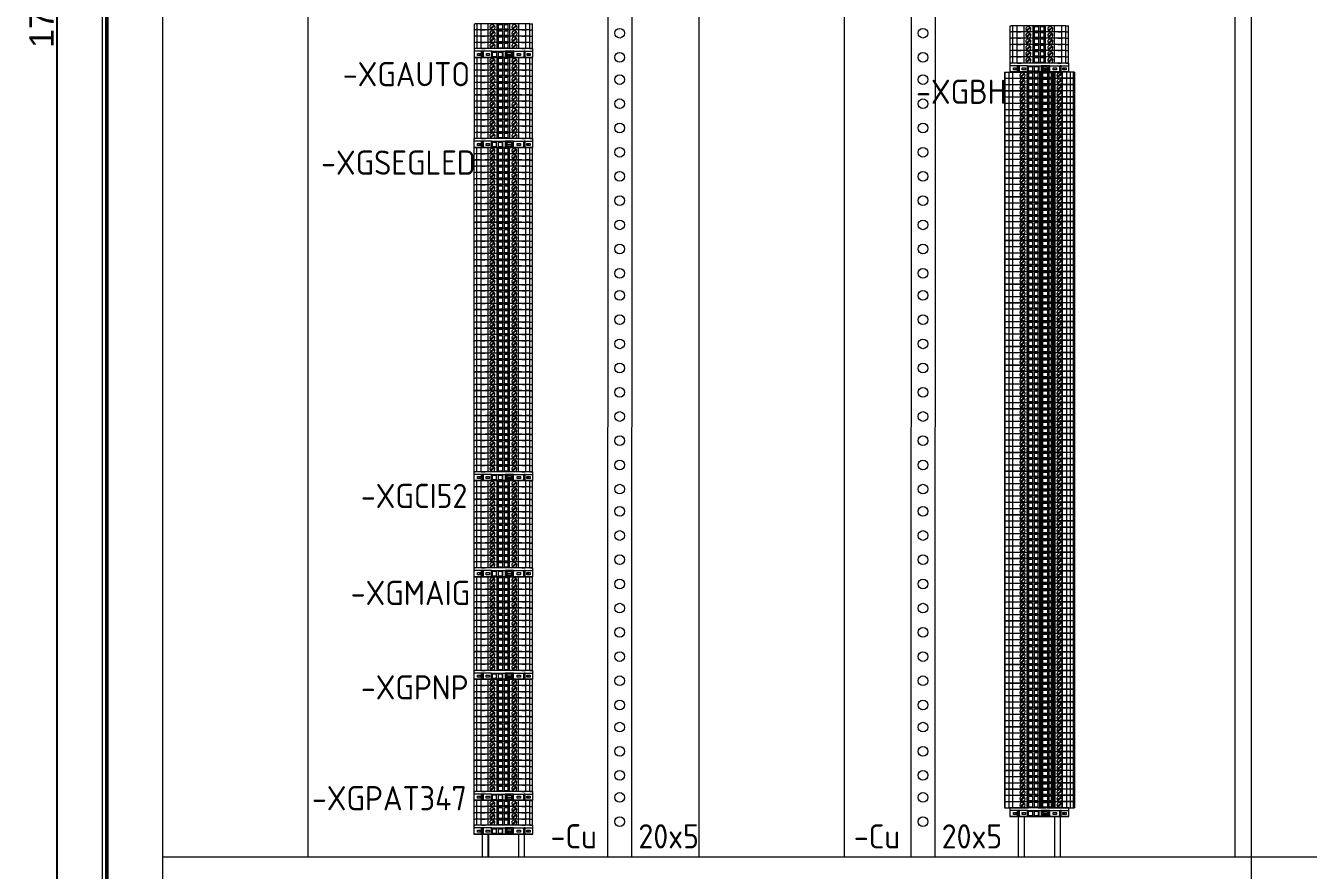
# Model space of a CAD drawing. Header units: millimetres. Extents: x 1880 to 4113, y 771 to 2990.
# Drawn here: x 1880 to 2939, y 1183 to 1880 of the extents above; entities that cross this region are included whole.
import ezdxf

# ---------------------------------------------------------------- set-up
doc = ezdxf.new("R2010")
doc.units = ezdxf.units.MM
doc.layers.add('000-PI-Oprema', color=30, linetype='Continuous', lineweight=5)
for name, color, linetype in [('000-PI-ORMAR', 2, 'Continuous'), ('000-PI_TEXT', 7, 'Continuous'), ('002-PI-Kabelska kanalica', 150, 'Continuous'), ('004-PI-DIN Šina', 3, 'Continuous')]:
    doc.layers.add(name, color=color, linetype=linetype)
doc.styles.add('PI0', font='isocpeur.ttf', dxfattribs={"width": 0.9})
doc.styles.get("Standard").update_dxf_attribs({"font": 'arial.ttf'})
doc.dimstyles.new('ISO-25-lb', dxfattribs={"dimtxt": 8, "dimasz": 8, "dimexe": 1.25, "dimexo": 0.625, "dimtad": 1, "dimtxsty": 'Standard', "dimcen": 5, "dimadec": 0, "dimazin": 0, "dimtfac": 1, "dimtmove": 0, "dimatfit": 3, "dimfxl": 1, "dimarcsym": 0})

# ---------------------------------------------------------------- blocks, each defined once
blk = doc.blocks.new('montazna 2000x1000')
at = {"layer": '000-PI-ORMAR', "color": 0, "linetype": 'ByBlock', "lineweight": 0}
for p, q in [((0, 1890), (0, 0)), ((899, 1890), (899, 0))]:
    blk.add_line(p, q, dxfattribs=at)
blk = doc.blocks.new('*U16')
at = {"layer": '002-PI-Kabelska kanalica', "color": 0, "linetype": 'ByBlock', "lineweight": 0}
for p, q in [((-20, 1331), (100, 1331)), ((-20, -100), (-20, 1331)), ((100, -100), (100, 1331))]:
    blk.add_line(p, q, dxfattribs=at)
blk = doc.blocks.new('*U19')
at = {"layer": '002-PI-Kabelska kanalica', "color": 0, "linetype": 'ByBlock', "lineweight": 0}
for q in [(-20, 1791), (80, -100)]:
    blk.add_line((-20, -100), q, dxfattribs=at)
blk = doc.blocks.new('*U18')
at = {"layer": '002-PI-Kabelska kanalica', "color": 0, "linetype": 'ByBlock', "lineweight": 0}
for p, q in [((-20, 1431), (100, 1431)), ((-20, -100), (-20, 1431)), ((100, -100), (100, 1431))]:
    blk.add_line(p, q, dxfattribs=at)
blk = doc.blocks.new('*D23')
at = {"layer": '000-PI_TEXT', "color": 0, "linetype": 'ByBlock', "lineweight": -2, "ltscale": 0.25, "transparency": 16777216}
for p, q in [((1942.6, 2779.1), (1905, 2779.1)), ((1906.2, 1027.1), (1906.2, 2759.1)), ((1942.6, 1007.1), (1905, 1007.1))]:
    blk.add_line(p, q, dxfattribs=at)
at = {"layer": '000-PI_TEXT', "color": 0, "linetype": 'ByBlock', "ltscale": 0.25, "transparency": 16777216}
for points in [[(1902.9, 2759.1), (1909.6, 2759.1), (1906.2, 2779.1)], [(1902.9, 1027.1), (1909.6, 1027.1), (1906.2, 1007.1)]]:
    blk.add_solid(points, dxfattribs=at)
at = {"layer": 'Defpoints', "color": 0, "linetype": 'ByBlock', "ltscale": 0.25, "transparency": 16777216}
for p in [(1906.2, 2779.1), (1943.2, 2779.1), (1943.2, 1007.1)]:
    blk.add_point(p, dxfattribs=at)
at = {"layer": '000-PI_TEXT', "color": 0, "linetype": 'ByBlock', "lineweight": 0, "ltscale": 0.25, "transparency": 16777216, "insert": (1893.2, 1893.1), "char_height": 20, "attachment_point": 5, "rotation": 90}
blk.add_mtext('1772', dxfattribs=at)
blk = doc.blocks.new('*U32')
at = {"color": 0, "linetype": 'ByBlock', "lineweight": 0, "ltscale": 0.25}
blk.add_lwpolyline([(-24.3, 0), (-24.3, -7.3), (24.3, -7.3), (24.3, 0), (-24.3, 0)], dxfattribs=at)
at = {"layer": '000-PI-Oprema', "color": 0, "linetype": 'ByBlock', "lineweight": 0}
for p, q in [((24.3, 0), (-24.3, 0)), ((24.3, -7.3), (24.3, 0)), ((-24.3, 0), (-24.3, -7.3)), ((-18, -2.2), (-24.3, -2.2)), ((-21.4, -5.6), (-21.4, -3.9)), ((-21.4, -3.9), (-18.5, -3.9)), ((-18.5, -5.6), (-21.4, -5.6)), ((-19, -4.6), (-19.1, -4.6)), ((-19.1, -5), (-19.1, -4.6)), ((-19, -5), (-19.1, -5)), ((-19, -4.6), (-19, -5)), ((-19, -4.6), (-18.5, -4.6)), ((-19, -5), (-18.5, -5)), ((-18.5, -3.9), (-18.5, -4.6)), ((-18.5, -4.6), (-18.5, -5)), ((-18.5, -5), (-18.5, -5.6)), ((-18, -7.3), (-18, -2.2)), ((-17.1, -2.2), (-18, -2.2)), ((-17.1, -7.3), (-18, -7.3)), ((-17.1, -7.3), (-17.1, -2.2)), ((-17, -2.2), (-17.1, -2.2)), ((-17, -7.3), (-17.1, -7.3)), ((-17, -2.2), (-17, -7.3)), ((-16.7, -2.2), (-17, -2.2)), ((-16.7, -7.3), (-17, -7.3)), ((-16.7, -2.2), (-16.7, -7.3)), ((-9.7, -2.2), (-16.7, -2.2)), ((-14.1, -3.9), (-11.4, -3.9)), ((-14.1, -5.6), (-14.1, -3.9)), ((-11.4, -5.6), (-14.1, -5.6)), ((-11.4, -3.9), (-11.4, -5.6)), ((-9.7, -2.2), (-9, -2.2)), ((-9.7, -7.3), (-9.7, -2.2)), ((-9.7, -7.3), (-9, -7.3)), ((-9, -2.8), (-9, -2.2)), ((-9, -2.2), (-1, -2.2)), ((-9, -6.8), (-9, -2.8)), ((-9, -2.8), (-5.8, -2.8)), ((-5.8, -6.8), (-9, -6.8)), ((-9, -7.3), (-9, -6.8)), ((-5.8, -2.8), (-5.8, -6.8)), ((-4.1, -2.8), (-1, -2.8)), ((-4.1, -6.8), (-4.1, -2.8)), ((-1, -6.8), (-4.1, -6.8)), ((-1, -2.2), (-1, -2.8)), ((-1, -2.2), (-0.3, -2.2)), ((-1, -2.8), (-1, -6.8)), ((-1, -6.8), (-1, -7.3)), ((-0.3, -2.2), (1.4, -2.2)), ((-0.3, -7.3), (-0.3, -2.2)), ((2.3, -2.2), (1.4, -2.2)), ((1.4, -2.2), (1.4, -7.3)), ((7.7, -2.2), (2.3, -2.2)), ((2.3, -2.2), (2.3, -7.3)), ((3.2, -3), (6.7, -3)), ((3.2, -4.6), (3.2, -3)), ((3.2, -4.6), (6.7, -4.6)), ((3.2, -5), (3.2, -4.6)), ((3.2, -5), (6.7, -5)), ((3.2, -6.5), (3.2, -5)), ((6.7, -6.5), (3.2, -6.5)), ((6.7, -3), (6.7, -4.6)), ((6.7, -4.6), (6.7, -5)), ((6.7, -5), (6.7, -6.5)), ((7.7, -2.2), (7.7, -7.3)), ((8.5, -2.2), (7.7, -2.2)), ((8.5, -7.3), (8.5, -2.2)), ((8.5, -2.2), (16.7, -2.2)), ((11.4, -3.9), (14.1, -3.9)), ((11.4, -5.6), (11.4, -3.9)), ((14.1, -5.6), (11.4, -5.6)), ((14.1, -3.9), (14.1, -5.6)), ((16.7, -2.2), (16.7, -7.3)), ((16.7, -2.2), (17, -2.2)), ((17, -7.3), (17, -2.2)), ((17, -2.2), (17.1, -2.2)), ((18, -2.2), (17.1, -2.2)), ((17.1, -7.3), (17.1, -2.2)), ((18, -2.2), (24.3, -2.2)), ((18, -7.3), (18, -2.2)), ((19.5, -4.6), (19.5, -3.9)), ((19.5, -3.9), (22.2, -3.9)), ((19.5, -5), (19.5, -4.6)), ((19.5, -4.6), (19.9, -4.6)), ((19.5, -5), (19.9, -5)), ((19.5, -5.6), (19.5, -5)), ((22.2, -5.6), (19.5, -5.6)), ((19.9, -4.6), (19.9, -5)), ((20.6, -4.6), (19.9, -4.6)), ((20.6, -5), (19.9, -5)), ((20.6, -4.6), (20.6, -5)), ((22.2, -3.9), (22.2, -5.6))]:
    blk.add_line(p, q, dxfattribs=at)
at = {"layer": '000-PI-Oprema', "color": 0, "linetype": 'ByBlock', "lineweight": 0, "ltscale": 0.25}
blk.add_line((24.3, -7.3), (-24.3, -7.3), dxfattribs=at)
blk = doc.blocks.new('UT 2.5 - 3044076')
at = {"layer": '000-PI-ORMAR', "color": 0, "linetype": 'ByBlock', "lineweight": 0}
for p, q in [((51211.6, 37560.6), (51211.6, 37562.8)), ((51211.6, 37562.8), (51211.6, 37562.8)), ((51216.7, 37562.8), (51211.6, 37562.8)), ((51211.6, 37560.6), (51211.6, 37559)), ((51211.6, 37560.6), (51211.6, 37560.6)), ((51216.7, 37560.6), (51211.6, 37560.6)), ((51211.6, 37559), (51211.6, 37556.9)), ((51211.6, 37558.6), (51211.6, 37558.6)), ((51216.7, 37557.3), (51211.6, 37557.3)), ((51211.6, 37556.9), (51211.6, 37556.5)), ((51211.6, 37556.5), (51211.6, 37554)), ((51211.6, 37556.3), (51211.6, 37556.3)), ((51216.7, 37562.8), (51216.7, 37562.8)), ((51216.7, 37560.6), (51216.7, 37562.8)), ((51216.7, 37560.6), (51216.7, 37560.6)), ((51216.7, 37560.6), (51216.7, 37559)), ((51216.7, 37559), (51216.7, 37556.9)), ((51216.7, 37558.6), (51216.7, 37558.6)), ((51216.7, 37556.5), (51216.7, 37556.9)), ((51216.7, 37554), (51216.7, 37556.5)), ((51216.7, 37556.3), (51216.7, 37556.3)), ((51211.6, 37554), (51211.6, 37551.4)), ((51211.6, 37553.7), (51211.6, 37553.7)), ((51211.6, 37551.4), (51211.6, 37544)), ((51216.7, 37551.4), (51211.6, 37551.4)), ((51211.6, 37548.6), (51211.6, 37548.6)), ((51212.7, 37549.2), (51212.7, 37549.2)), ((51212.7, 37549.2), (51215.7, 37546.2)), ((51216.2, 37546.7), (51213.2, 37549.7)), ((51213.2, 37549.7), (51213.2, 37549.7)), ((51215.7, 37546.2), (51215.7, 37546.2)), ((51216.2, 37546.7), (51216.2, 37546.7)), ((51216.4, 37549), (51216.4, 37549)), ((51216.4, 37546.9), (51216.4, 37549)), ((51216.4, 37546.9), (51216.4, 37546.9)), ((51216.7, 37554.8), (51216.7, 37554.8)), ((51216.7, 37554), (51216.7, 37551.4)), ((51216.7, 37553.7), (51216.7, 37553.7)), ((51216.7, 37551.4), (51216.7, 37544)), ((51216.7, 37548.6), (51216.7, 37548.6)), ((51211.6, 37544), (51211.6, 37542.8)), ((51216.7, 37544), (51211.6, 37544)), ((51211.6, 37542.8), (51211.6, 37534.8)), ((51211.6, 37542.8), (51211.6, 37542.8)), ((51216.7, 37542.8), (51211.6, 37542.8)), ((51211.6, 37534.8), (51211.6, 37533.6)), ((51211.6, 37534.8), (51211.6, 37534.8)), ((51216.7, 37534.8), (51211.6, 37534.8)), ((51212.2, 37539.7), (51212.2, 37542.8)), ((51212.2, 37542.8), (51212.2, 37542.8)), ((51216.2, 37539.7), (51212.2, 37539.7)), ((51212.2, 37539.7), (51212.2, 37539.7)), ((51212.2, 37534.8), (51212.2, 37538)), ((51212.2, 37538), (51216.2, 37538)), ((51212.2, 37538), (51212.2, 37538)), ((51212.2, 37534.8), (51212.2, 37534.8)), ((51213.2, 37544), (51213.2, 37544)), ((51215.8, 37544), (51213.2, 37544)), ((51215.8, 37544), (51215.8, 37544)), ((51216.2, 37542.8), (51216.2, 37539.7)), ((51216.2, 37542.8), (51216.2, 37542.8)), ((51216.2, 37539.7), (51216.2, 37539.7)), ((51216.2, 37538), (51216.2, 37534.8)), ((51216.2, 37538), (51216.2, 37538)), ((51216.2, 37534.8), (51216.2, 37534.8)), ((51216.7, 37544), (51216.7, 37542.8)), ((51216.7, 37542.8), (51216.7, 37542.8)), ((51216.7, 37542.8), (51216.7, 37534.8)), ((51216.7, 37534.8), (51216.7, 37534.8)), ((51216.7, 37534.8), (51216.7, 37533.6)), ((51211.6, 37533.6), (51211.6, 37526.2)), ((51216.7, 37533.6), (51211.6, 37533.6)), ((51211.6, 37526.2), (51211.6, 37523.7)), ((51216.7, 37526.2), (51211.6, 37526.2)), ((51212.7, 37531), (51212.7, 37531)), ((51212.7, 37531), (51215.7, 37527.9)), ((51215.8, 37533.6), (51213.2, 37533.6)), ((51213.2, 37533.6), (51213.2, 37533.6)), ((51216.2, 37528.4), (51213.2, 37531.5)), ((51213.2, 37531.5), (51213.2, 37531.5)), ((51215.7, 37527.9), (51215.7, 37527.9)), ((51215.8, 37533.6), (51215.8, 37533.6)), ((51216.2, 37528.4), (51216.2, 37528.4)), ((51216.4, 37530.8), (51216.4, 37530.8)), ((51216.4, 37528.6), (51216.4, 37530.8)), ((51216.4, 37528.6), (51216.4, 37528.6)), ((51216.7, 37533.6), (51216.7, 37526.2)), ((51216.7, 37526.2), (51216.7, 37523.7)), ((51211.6, 37523.7), (51211.6, 37521.1)), ((51211.6, 37522.5), (51211.6, 37522.5)), ((51211.6, 37521.6), (51211.6, 37521.6)), ((51211.6, 37521.1), (51211.6, 37520.8)), ((51211.6, 37520.8), (51211.6, 37518.6)), ((51216.7, 37520.4), (51211.6, 37520.4)), ((51211.6, 37519.1), (51211.6, 37519.1)), ((51211.6, 37518.6), (51211.6, 37517)), ((51211.6, 37517), (51211.6, 37515.8)), ((51211.6, 37517), (51211.6, 37517)), ((51216.7, 37517), (51211.6, 37517)), ((51211.6, 37515.8), (51211.6, 37515.5)), ((51211.6, 37515.8), (51211.6, 37515.8)), ((51211.6, 37514.8), (51211.6, 37515.5)), ((51211.6, 37514.8), (51211.6, 37514.8)), ((51216.7, 37514.8), (51211.6, 37514.8)), ((51216.7, 37521.1), (51216.7, 37523.7)), ((51216.7, 37522.8), (51216.7, 37522.8)), ((51216.7, 37522.5), (51216.7, 37522.5)), ((51216.7, 37521.6), (51216.7, 37521.6)), ((51216.7, 37520.8), (51216.7, 37521.1)), ((51216.7, 37520.8), (51216.7, 37518.6)), ((51216.7, 37519.1), (51216.7, 37519.1)), ((51216.7, 37518.6), (51216.7, 37517)), ((51216.7, 37517), (51216.7, 37517)), ((51216.7, 37517), (51216.7, 37515.8)), ((51216.7, 37516.3), (51216.7, 37516.3)), ((51216.7, 37515.8), (51216.7, 37515.8)), ((51216.7, 37515.8), (51216.7, 37515.5)), ((51216.7, 37514.8), (51216.7, 37515.5)), ((51216.7, 37514.8), (51216.7, 37514.8))]:
    blk.add_line(p, q, dxfattribs=at)
for centre, start, end in [((51214.5, 37547.9), 90, 270), ((51214.5, 37547.9), 29.1246, 90), ((51214.5, 37547.9), 270, 330.8754), ((51214.5, 37529.7), 90, 270), ((51214.5, 37529.7), 29.1246, 90), ((51214.5, 37529.7), 270, 330.8754)]:
    blk.add_arc(centre, 2.17, start, end, dxfattribs=at)
blk = doc.blocks.new('UT 2.5 MT - 3046362')
at = {"layer": '000-PI-Oprema', "color": 0, "linetype": 'ByBlock', "lineweight": 0}
for p, q in [((53710, 41740.1), (53710, 41729.7)), ((53710, 41740.1), (53715.1, 41740.1)), ((53715.1, 41739.5), (53710, 41739.5)), ((53710, 41736.5), (53715.1, 41736.5)), ((53710, 41733.5), (53715.1, 41733.5)), ((53710, 41730), (53715.1, 41730)), ((53710, 41711.5), (53710, 41729.7)), ((53711.6, 41729.6), (53711.6, 41729.6)), ((53714.6, 41726.5), (53711.6, 41729.6)), ((53715.1, 41717.7), (53715.1, 41740.1)), ((53710, 41723.9), (53715.1, 41723.9)), ((53710, 41723.8), (53710, 41723.8)), ((53715.1, 41723.8), (53710, 41723.8)), ((53715.1, 41723.4), (53710, 41723.4)), ((53710, 41722.8), (53715.1, 41722.8)), ((53710, 41721.1), (53710, 41721.1)), ((53710.1, 41718.4), (53710.1, 41721.8)), ((53710.1, 41721.8), (53710.1, 41721.8)), ((53710.1, 41721.8), (53715, 41721.8)), ((53710.7, 41720.8), (53710.7, 41719.4)), ((53710.7, 41720.8), (53714.3, 41720.8)), ((53710.7, 41719.4), (53710.7, 41719.2)), ((53710.8, 41719.2), (53710.7, 41719.2)), ((53710.8, 41721.8), (53710.8, 41722.6)), ((53710.8, 41722.6), (53714.3, 41722.6)), ((53710.8, 41722.6), (53710.8, 41722.6)), ((53714.3, 41719.2), (53710.8, 41719.2)), ((53711.1, 41729.1), (53711.1, 41729.1)), ((53711.1, 41729.1), (53714.1, 41726)), ((53711.6, 41723.9), (53714.2, 41723.9)), ((53711.6, 41723.9), (53711.6, 41723.9)), ((53714.1, 41726), (53714.1, 41726)), ((53714.2, 41723.9), (53714.2, 41723.9)), ((53714.3, 41721.8), (53714.3, 41722.6)), ((53714.3, 41722.6), (53714.3, 41722.6)), ((53714.3, 41719.2), (53714.3, 41720.8)), ((53714.6, 41726.5), (53714.6, 41726.5)), ((53714.8, 41728.9), (53714.8, 41728.9)), ((53714.8, 41726.8), (53714.8, 41728.9)), ((53714.8, 41726.8), (53714.8, 41726.8)), ((53715, 41718.4), (53715, 41721.8)), ((53715, 41721.8), (53715, 41721.8)), ((53715.1, 41723.8), (53715.1, 41723.8)), ((53715.1, 41721.1), (53715.1, 41721.1)), ((53710, 41716.1), (53710, 41716.1)), ((53710, 41710.3), (53710, 41711.5)), ((53715.1, 41711.5), (53710, 41711.5)), ((53710, 41710.3), (53710, 41702.3)), ((53710, 41710.3), (53710, 41710.3)), ((53715.1, 41710.3), (53710, 41710.3)), ((53715, 41718.4), (53710.1, 41718.4)), ((53710.1, 41718.2), (53710.1, 41718.4)), ((53710.1, 41718.2), (53710.8, 41718.2)), ((53710.6, 41710.3), (53710.6, 41710.3)), ((53710.6, 41707.1), (53710.6, 41710.3)), ((53710.8, 41711.8), (53710.8, 41718.2)), ((53714.3, 41718.2), (53710.8, 41718.2)), ((53710.8, 41712.8), (53710.8, 41713.8)), ((53710.8, 41713.8), (53710.8, 41713.8)), ((53710.8, 41713.7), (53714.3, 41713.7)), ((53710.8, 41712.6), (53710.8, 41712.8)), ((53710.8, 41712.8), (53714.3, 41712.8)), ((53710.8, 41712.6), (53710.8, 41712.6)), ((53710.8, 41712.6), (53714.3, 41712.6)), ((53710.8, 41711.8), (53714.3, 41711.8)), ((53710.8, 41711.8), (53710.8, 41711.8)), ((53714.3, 41711.8), (53710.8, 41711.8)), ((53714.3, 41711.8), (53714.3, 41718.2)), ((53715, 41718.2), (53714.3, 41718.2)), ((53714.3, 41717.7), (53715.1, 41717.7)), ((53715.1, 41716.6), (53714.3, 41716.6)), ((53714.3, 41712.8), (53714.3, 41713.8)), ((53714.3, 41713.8), (53714.3, 41713.8)), ((53714.3, 41712.6), (53714.3, 41712.8)), ((53714.3, 41712.6), (53714.3, 41712.6)), ((53714.3, 41711.8), (53714.3, 41711.8)), ((53714.6, 41710.3), (53714.6, 41710.3)), ((53714.6, 41710.3), (53714.6, 41707.1)), ((53715, 41718.2), (53715, 41718.4)), ((53715.1, 41717.7), (53715.1, 41716.6)), ((53715.1, 41717.7), (53715.1, 41717.7)), ((53715.1, 41717.7), (53715.1, 41717.7)), ((53715.1, 41716.6), (53715.1, 41716.6)), ((53715.1, 41711.5), (53715.1, 41716.6)), ((53715.1, 41716.1), (53715.1, 41716.1)), ((53715.1, 41710.3), (53715.1, 41711.5)), ((53715.1, 41710.3), (53715.1, 41710.3)), ((53715.1, 41710.3), (53715.1, 41702.3)), ((53710, 41701.1), (53710, 41702.3)), ((53710, 41702.3), (53710, 41702.3)), ((53710, 41702.3), (53715.1, 41702.3)), ((53710, 41682.3), (53710, 41701.1)), ((53710, 41701.1), (53715.1, 41701.1)), ((53710.6, 41707.1), (53710.6, 41707.1)), ((53714.6, 41707.1), (53710.6, 41707.1)), ((53710.6, 41702.3), (53710.6, 41705.4)), ((53710.6, 41705.4), (53710.6, 41705.4)), ((53710.6, 41705.4), (53714.6, 41705.4)), ((53710.6, 41702.3), (53710.6, 41702.3)), ((53711.1, 41698.4), (53714.1, 41695.4)), ((53711.6, 41701.1), (53711.6, 41701.1)), ((53714.2, 41701.1), (53711.6, 41701.1)), ((53714.6, 41695.9), (53711.6, 41698.9)), ((53714.2, 41701.1), (53714.2, 41701.1)), ((53714.6, 41707.1), (53714.6, 41707.1)), ((53714.6, 41705.4), (53714.6, 41705.4)), ((53714.6, 41705.4), (53714.6, 41702.3)), ((53714.6, 41702.3), (53714.6, 41702.3)), ((53714.8, 41698.2), (53714.8, 41696.1)), ((53714.8, 41698.2), (53714.8, 41698.2)), ((53715.1, 41702.3), (53715.1, 41702.3)), ((53715.1, 41701.1), (53715.1, 41702.3)), ((53715.1, 41682.3), (53715.1, 41701.1)), ((53710, 41688.9), (53715.1, 41688.9)), ((53714.8, 41696.1), (53714.8, 41696.1)), ((53710, 41685.9), (53715.1, 41685.9)), ((53710, 41682.3), (53710, 41683)), ((53715.1, 41682.8), (53710, 41682.8)), ((53710, 41682.3), (53715.1, 41682.3))]:
    blk.add_line(p, q, dxfattribs=at)
for centre, radius, start, end in [((53712.9, 41727.8), 2.17, 120.4503, 270), ((53712.9, 41727.8), 2.17, 29.1246, 59.5497), ((53712.9, 41727.8), 2.17, 270, 330.8754), ((53712.9, 41697.2), 2.18, 90, 270), ((53712.9, 41697.2), 2.18, 29.1246, 90), ((53712.9, 41697.2), 2.18, 270, 330.8754)]:
    blk.add_arc(centre, radius, start, end, dxfattribs=at)
for start_param, end_param in [(-1.570796, -1.039338), (-2.102255, -1.570796)]:
    blk.add_ellipse((53712.9, 41727.8), major_axis=(-2.18, 0), ratio=1, start_param=start_param, end_param=end_param, dxfattribs=at)

msp = doc.modelspace()

# ---------------------------------------------------------------- linework, layer by layer
msp.add_line((2262.006, 1212.463), (2262.006, 1193.72))
at = {"color": 0, "linetype": 'ByBlock', "lineweight": 0}
for points in [[(2699.738, 1227.014), (2699.756, 1193.72), (2734.822, 1193.72), (2734.822, 1227.014)], [(2704.822, 1227.014), (2704.822, 1193.72)], [(2729.822, 1227.014), (2729.822, 1193.72)], [(2257.006, 1212.463), (2257.006, 1193.72), (2292.072, 1193.72), (2292.072, 1212.463)], [(2287.072, 1212.463), (2287.072, 1193.72)]]:
    msp.add_lwpolyline(points, dxfattribs=at)
at = {"layer": '000-PI-ORMAR', "color": 0, "linetype": 'ByBlock', "lineweight": 0}
for p, q in [((1946.885, 2828.22), (1946.885, 843.72)), ((1948.197, 843.72), (1948.197, 2828.22)), ((1943.197, 2807.521), (1943.197, 856.521)), ((1945.916, 2807.521), (1945.916, 856.521)), ((1946.697, 856.72), (1946.697, 2807.582))]:
    msp.add_line(p, q, dxfattribs=at)
at = {"layer": '004-PI-DIN Šina', "color": 0, "linetype": 'ByBlock', "lineweight": 0}
for p, q in [((2361.212, 2621.134), (2360.698, 1193.72)), ((2380.698, 1193.72), (2381.212, 2621.134)), ((2611.695, 2621.134), (2611.182, 1193.72)), ((2631.182, 1193.72), (2631.695, 2621.134)), ((2360.698, 1193.72), (2380.698, 1193.72)), ((2611.182, 1193.72), (2631.182, 1193.72))]:
    msp.add_line(p, q, dxfattribs=at)
at = {"layer": '004-PI-DIN Šina', "color": 0, "linetype": 'ByBlock', "lineweight": 0, "ltscale": 0.01}
for centre in [(2370.698, 1874.08), (2621.182, 1874.08), (2370.698, 1854.08), (2621.182, 1854.08), (2370.698, 1835.786), (2621.182, 1835.786), (2370.698, 1815.786), (2370.698, 1815.786), (2621.182, 1815.786), (2621.182, 1815.786), (2370.698, 1795.786), (2621.182, 1795.786), (2370.698, 1775.786), (2621.182, 1775.786), (2370.698, 1755.786), (2621.182, 1755.786), (2370.698, 1735.786), (2621.182, 1735.786), (2370.698, 1715.786), (2621.182, 1715.786), (2370.698, 1695.786), (2621.182, 1695.786), (2370.698, 1675.786), (2621.182, 1675.786), (2370.698, 1657.492), (2621.182, 1657.492), (2370.698, 1637.492), (2370.698, 1637.492), (2621.182, 1637.492), (2621.182, 1637.492), (2370.698, 1617.492), (2621.182, 1617.492), (2370.698, 1597.492), (2621.182, 1597.492), (2370.698, 1577.492), (2621.182, 1577.492), (2370.698, 1557.492), (2621.182, 1557.492), (2370.698, 1537.492), (2621.182, 1537.492), (2370.698, 1517.492), (2621.182, 1517.492), (2370.698, 1497.492), (2621.182, 1497.492), (2370.698, 1479.198), (2621.182, 1479.198), (2370.698, 1459.198), (2370.698, 1459.198), (2621.182, 1459.198), (2621.182, 1459.198), (2370.698, 1439.198), (2621.182, 1439.198), (2370.698, 1419.198), (2621.182, 1419.198), (2370.698, 1399.198), (2621.182, 1399.198), (2370.698, 1379.198), (2621.182, 1379.198), (2370.698, 1359.198), (2621.182, 1359.198), (2370.698, 1339.198), (2621.182, 1339.198), (2370.698, 1319.198), (2621.182, 1319.198), (2370.698, 1300.903), (2621.182, 1300.903), (2370.698, 1280.903), (2621.182, 1280.903), (2370.698, 1261.137), (2621.182, 1261.137), (2370.698, 1242.843), (2621.182, 1242.843), (2370.698, 1222.843), (2370.698, 1222.843), (2621.182, 1222.843), (2621.182, 1222.843)]:
    msp.add_circle(centre, 4, dxfattribs=at)

# ---------------------------------------------------------------- block references
at = {"color": 0, "linetype": 'ByBlock', "lineweight": 0}
msp.add_blockref('montazna 2000x1000', (1993.197, 889.12), dxfattribs=at)
at = {"color": 0, "linetype": 'ByBlock', "lineweight": 0, "ltscale": 0.25, "rotation": 270}
for name, p in [('UT 2.5 - 3044076', (-35264.152, 53093.475)), ('UT 2.5 - 3044076', (-35264.152, 53088.325)), ('UT 2.5 - 3044076', (-34821.52, 53091.875)), ('UT 2.5 - 3044076', (-34821.52, 53086.725)), ('UT 2.5 - 3044076', (-35264.152, 53083.175)), ('UT 2.5 - 3044076', (-35264.152, 53078.025)), ('UT 2.5 - 3044076', (-34821.52, 53081.575)), ('UT 2.5 - 3044076', (-34821.52, 53076.425)), ('UT 2.5 - 3044076', (-35264.152, 53065.525)), ('UT 2.5 - 3044076', (-34821.52, 53071.275)), ('UT 2.5 - 3044076', (-34821.52, 53066.125)), ('UT 2.5 - 3044076', (-35264.152, 53060.375)), ('UT 2.5 - 3044076', (-35264.152, 53055.225)), ('UT 2.5 - 3044076', (-35264.152, 53050.075)), ('UT 2.5 - 3044076', (-35264.152, 53044.925)), ('UT 2.5 MT - 3046362', (-38993.882, 55552.027)), ('UT 2.5 MT - 3046362', (-38993.882, 55546.877)), ('UT 2.5 - 3044076', (-35264.152, 53039.775)), ('UT 2.5 - 3044076', (-35264.152, 53034.625)), ('UT 2.5 MT - 3046362', (-38993.882, 55541.727)), ('UT 2.5 MT - 3046362', (-38993.882, 55536.577)), ('UT 2.5 - 3044076', (-35264.152, 53029.475)), ('UT 2.5 - 3044076', (-35264.152, 53024.325)), ('UT 2.5 MT - 3046362', (-38993.882, 55531.427)), ('UT 2.5 MT - 3046362', (-38993.882, 55526.277)), ('UT 2.5 - 3044076', (-35264.152, 53019.175)), ('UT 2.5 - 3044076', (-35264.152, 53014.025)), ('UT 2.5 MT - 3046362', (-38993.882, 55521.127)), ('UT 2.5 MT - 3046362', (-38993.882, 55515.977)), ('UT 2.5 - 3044076', (-35264.152, 53008.875)), ('UT 2.5 - 3044076', (-35264.152, 53003.725)), ('UT 2.5 MT - 3046362', (-38993.882, 55510.827)), ('UT 2.5 MT - 3046362', (-38993.882, 55505.677)), ('UT 2.5 MT - 3046362', (-38993.882, 55500.527)), ('UT 2.5 MT - 3046362', (-38993.882, 55495.377)), ('UT 2.5 MT - 3046362', (-38993.882, 55490.227)), ('UT 2.5 - 3044076', (-35264.235, 52991.225)), ('UT 2.5 - 3044076', (-35264.235, 52986.075)), ('UT 2.5 - 3044076', (-35264.235, 52980.925)), ('UT 2.5 MT - 3046362', (-38993.882, 55485.077)), ('UT 2.5 MT - 3046362', (-38993.882, 55479.927)), ('UT 2.5 - 3044076', (-35264.235, 52975.775)), ('UT 2.5 - 3044076', (-35264.235, 52970.625)), ('UT 2.5 MT - 3046362', (-38993.882, 55474.777)), ('UT 2.5 MT - 3046362', (-38993.882, 55469.627)), ('UT 2.5 - 3044076', (-35264.235, 52965.475)), ('UT 2.5 - 3044076', (-35264.235, 52960.325)), ('UT 2.5 MT - 3046362', (-38993.882, 55464.477)), ('UT 2.5 MT - 3046362', (-38993.882, 55459.327)), ('UT 2.5 - 3044076', (-35264.235, 52955.175)), ('UT 2.5 - 3044076', (-35264.235, 52950.025)), ('UT 2.5 MT - 3046362', (-38993.882, 55454.177)), ('UT 2.5 MT - 3046362', (-38993.882, 55449.027)), ('UT 2.5 - 3044076', (-35264.235, 52944.875)), ('UT 2.5 - 3044076', (-35264.235, 52939.725)), ('UT 2.5 MT - 3046362', (-38993.882, 55443.877)), ('UT 2.5 MT - 3046362', (-38993.882, 55438.727)), ('UT 2.5 - 3044076', (-35264.235, 52934.575)), ('UT 2.5 - 3044076', (-35264.235, 52929.425)), ('UT 2.5 MT - 3046362', (-38993.882, 55433.577)), ('UT 2.5 MT - 3046362', (-38993.882, 55428.427)), ('UT 2.5 - 3044076', (-35264.235, 52924.275)), ('UT 2.5 - 3044076', (-35264.235, 52919.125)), ('UT 2.5 MT - 3046362', (-38993.882, 55423.277)), ('UT 2.5 MT - 3046362', (-38993.882, 55418.127)), ('UT 2.5 - 3044076', (-35264.235, 52913.975)), ('UT 2.5 - 3044076', (-35264.235, 52908.825)), ('UT 2.5 MT - 3046362', (-38993.882, 55412.977)), ('UT 2.5 MT - 3046362', (-38993.882, 55407.827)), ('UT 2.5 - 3044076', (-35264.235, 52903.675)), ('UT 2.5 - 3044076', (-35264.235, 52898.525)), ('UT 2.5 MT - 3046362', (-38993.882, 55402.677)), ('UT 2.5 MT - 3046362', (-38993.882, 55397.527)), ('UT 2.5 - 3044076', (-35264.235, 52893.375)), ('UT 2.5 - 3044076', (-35264.235, 52888.225)), ('UT 2.5 MT - 3046362', (-38993.882, 55392.377)), ('UT 2.5 MT - 3046362', (-38993.882, 55387.227)), ('UT 2.5 - 3044076', (-35264.235, 52883.075)), ('UT 2.5 - 3044076', (-35264.235, 52877.925)), ('UT 2.5 MT - 3046362', (-38993.882, 55382.077)), ('UT 2.5 MT - 3046362', (-38993.882, 55376.927)), ('UT 2.5 - 3044076', (-35264.235, 52872.775)), ('UT 2.5 - 3044076', (-35264.235, 52867.625)), ('UT 2.5 MT - 3046362', (-38993.882, 55371.777)), ('UT 2.5 MT - 3046362', (-38993.882, 55366.627)), ('UT 2.5 - 3044076', (-35264.235, 52862.475)), ('UT 2.5 - 3044076', (-35264.235, 52857.325)), ('UT 2.5 MT - 3046362', (-38993.882, 55361.477)), ('UT 2.5 MT - 3046362', (-38993.882, 55356.327)), ('UT 2.5 - 3044076', (-35264.235, 52852.175)), ('UT 2.5 - 3044076', (-35264.235, 52847.025)), ('UT 2.5 MT - 3046362', (-38993.882, 55351.177)), ('UT 2.5 MT - 3046362', (-38993.882, 55346.027)), ('UT 2.5 - 3044076', (-35264.235, 52841.875)), ('UT 2.5 - 3044076', (-35264.235, 52836.725)), ('UT 2.5 MT - 3046362', (-38993.882, 55340.877)), ('UT 2.5 MT - 3046362', (-38993.882, 55335.727)), ('UT 2.5 - 3044076', (-35264.235, 52831.575)), ('UT 2.5 - 3044076', (-35264.235, 52826.425)), ('UT 2.5 MT - 3046362', (-38993.882, 55330.577)), ('UT 2.5 MT - 3046362', (-38993.882, 55325.427)), ('UT 2.5 MT - 3046362', (-38993.882, 55320.277)), ('UT 2.5 - 3044076', (-35264.235, 52821.275)), ('UT 2.5 - 3044076', (-35264.235, 52816.125)), ('UT 2.5 MT - 3046362', (-38993.882, 55315.127)), ('UT 2.5 MT - 3046362', (-38993.882, 55309.977)), ('UT 2.5 - 3044076', (-35264.235, 52810.975)), ('UT 2.5 - 3044076', (-35264.235, 52805.825)), ('UT 2.5 - 3044076', (-35264.235, 52800.675)), ('UT 2.5 MT - 3046362', (-38993.882, 55304.827)), ('UT 2.5 MT - 3046362', (-38993.882, 55299.677)), ('UT 2.5 - 3044076', (-35264.235, 52795.525)), ('UT 2.5 - 3044076', (-35264.235, 52790.375)), ('UT 2.5 MT - 3046362', (-38993.882, 55294.527)), ('UT 2.5 MT - 3046362', (-38993.882, 55289.377)), ('UT 2.5 - 3044076', (-35264.235, 52785.225)), ('UT 2.5 - 3044076', (-35264.235, 52780.075)), ('UT 2.5 MT - 3046362', (-38993.882, 55284.227)), ('UT 2.5 MT - 3046362', (-38993.882, 55279.077)), ('UT 2.5 - 3044076', (-35264.235, 52774.925)), ('UT 2.5 - 3044076', (-35264.235, 52769.775)), ('UT 2.5 MT - 3046362', (-38993.882, 55273.927)), ('UT 2.5 MT - 3046362', (-38993.882, 55268.777)), ('UT 2.5 - 3044076', (-35264.235, 52764.625)), ('UT 2.5 - 3044076', (-35264.235, 52759.475)), ('UT 2.5 MT - 3046362', (-38993.882, 55263.627)), ('UT 2.5 MT - 3046362', (-38993.882, 55258.477)), ('UT 2.5 - 3044076', (-35264.235, 52754.325)), ('UT 2.5 - 3044076', (-35264.235, 52749.175)), ('UT 2.5 MT - 3046362', (-38993.882, 55253.327)), ('UT 2.5 MT - 3046362', (-38993.882, 55248.177)), ('UT 2.5 - 3044076', (-35264.235, 52744.025)), ('UT 2.5 - 3044076', (-35264.235, 52738.875)), ('UT 2.5 MT - 3046362', (-38993.882, 55243.027)), ('UT 2.5 MT - 3046362', (-38993.882, 55237.877)), ('UT 2.5 - 3044076', (-35264.235, 52733.725)), ('UT 2.5 - 3044076', (-35264.235, 52728.575)), ('UT 2.5 MT - 3046362', (-38993.882, 55232.727)), ('UT 2.5 MT - 3046362', (-38993.882, 55227.577)), ('UT 2.5 - 3044076', (-35264.235, 52716.075)), ('UT 2.5 MT - 3046362', (-38993.882, 55222.427)), ('UT 2.5 MT - 3046362', (-38993.882, 55217.277)), ('UT 2.5 - 3044076', (-35264.235, 52710.925)), ('UT 2.5 - 3044076', (-35264.235, 52705.775)), ('UT 2.5 MT - 3046362', (-38993.882, 55212.127)), ('UT 2.5 MT - 3046362', (-38993.882, 55206.977)), ('UT 2.5 - 3044076', (-35264.235, 52700.625)), ('UT 2.5 - 3044076', (-35264.235, 52695.475)), ('UT 2.5 MT - 3046362', (-38993.882, 55201.827)), ('UT 2.5 MT - 3046362', (-38993.882, 55196.677)), ('UT 2.5 - 3044076', (-35264.235, 52690.325)), ('UT 2.5 - 3044076', (-35264.235, 52685.175)), ('UT 2.5 MT - 3046362', (-38993.882, 55191.527)), ('UT 2.5 MT - 3046362', (-38993.882, 55186.377)), ('UT 2.5 - 3044076', (-35264.235, 52680.025)), ('UT 2.5 - 3044076', (-35264.235, 52674.875)), ('UT 2.5 MT - 3046362', (-38993.882, 55181.227)), ('UT 2.5 MT - 3046362', (-38993.882, 55176.077)), ('UT 2.5 - 3044076', (-35264.235, 52669.725)), ('UT 2.5 - 3044076', (-35264.235, 52664.575)), ('UT 2.5 MT - 3046362', (-38993.882, 55170.927)), ('UT 2.5 MT - 3046362', (-38993.882, 55165.777)), ('UT 2.5 - 3044076', (-35264.235, 52659.425)), ('UT 2.5 - 3044076', (-35264.235, 52654.275)), ('UT 2.5 MT - 3046362', (-38993.882, 55160.627)), ('UT 2.5 MT - 3046362', (-38993.882, 55155.477)), ('UT 2.5 - 3044076', (-35264.235, 52649.125)), ('UT 2.5 MT - 3046362', (-38993.882, 55150.327)), ('UT 2.5 MT - 3046362', (-38993.882, 55145.177)), ('UT 2.5 - 3044076', (-35264.235, 52636.625)), ('UT 2.5 - 3044076', (-35264.235, 52631.475)), ('UT 2.5 MT - 3046362', (-38993.882, 55140.027)), ('UT 2.5 MT - 3046362', (-38993.882, 55134.877)), ('UT 2.5 MT - 3046362', (-38993.882, 55129.727)), ('UT 2.5 - 3044076', (-35264.235, 52626.325)), ('UT 2.5 - 3044076', (-35264.235, 52621.175)), ('UT 2.5 MT - 3046362', (-38993.882, 55124.577)), ('UT 2.5 MT - 3046362', (-38993.882, 55119.427)), ('UT 2.5 - 3044076', (-35264.235, 52616.025)), ('UT 2.5 - 3044076', (-35264.235, 52610.875)), ('UT 2.5 MT - 3046362', (-38993.882, 55114.277)), ('UT 2.5 MT - 3046362', (-38993.882, 55109.127)), ('UT 2.5 - 3044076', (-35264.235, 52605.725)), ('UT 2.5 - 3044076', (-35264.235, 52600.575)), ('UT 2.5 MT - 3046362', (-38993.882, 55103.977)), ('UT 2.5 MT - 3046362', (-38993.882, 55098.827)), ('UT 2.5 - 3044076', (-35264.235, 52595.425)), ('UT 2.5 - 3044076', (-35264.235, 52590.275)), ('UT 2.5 MT - 3046362', (-38993.882, 55093.677)), ('UT 2.5 MT - 3046362', (-38993.882, 55088.527)), ('UT 2.5 - 3044076', (-35264.235, 52585.125)), ('UT 2.5 - 3044076', (-35264.235, 52579.975)), ('UT 2.5 MT - 3046362', (-38993.882, 55083.377)), ('UT 2.5 MT - 3046362', (-38993.882, 55078.227)), ('UT 2.5 - 3044076', (-35264.235, 52574.825)), ('UT 2.5 - 3044076', (-35264.235, 52569.675)), ('UT 2.5 MT - 3046362', (-38993.882, 55073.077)), ('UT 2.5 MT - 3046362', (-38993.882, 55067.927)), ('UT 2.5 - 3044076', (-35264.235, 52564.525)), ('UT 2.5 MT - 3046362', (-38993.882, 55062.777)), ('UT 2.5 MT - 3046362', (-38993.882, 55057.627)), ('UT 2.5 - 3044076', (-35264.235, 52552.025)), ('UT 2.5 - 3044076', (-35264.235, 52546.875)), ('UT 2.5 MT - 3046362', (-38993.882, 55052.477)), ('UT 2.5 MT - 3046362', (-38993.882, 55047.327)), ('UT 2.5 - 3044076', (-35264.235, 52541.725)), ('UT 2.5 - 3044076', (-35264.235, 52536.575)), ('UT 2.5 MT - 3046362', (-38993.882, 55042.177)), ('UT 2.5 MT - 3046362', (-38993.882, 55037.027)), ('UT 2.5 - 3044076', (-35264.235, 52531.425)), ('UT 2.5 - 3044076', (-35264.235, 52526.275)), ('UT 2.5 MT - 3046362', (-38993.882, 55031.877)), ('UT 2.5 MT - 3046362', (-38993.882, 55026.727)), ('UT 2.5 - 3044076', (-35264.235, 52521.125)), ('UT 2.5 - 3044076', (-35264.235, 52515.975)), ('UT 2.5 MT - 3046362', (-38993.882, 55021.577)), ('UT 2.5 MT - 3046362', (-38993.882, 55016.427)), ('UT 2.5 - 3044076', (-35264.235, 52510.825)), ('UT 2.5 - 3044076', (-35264.235, 52505.675)), ('UT 2.5 MT - 3046362', (-38993.882, 55011.277)), ('UT 2.5 MT - 3046362', (-38993.882, 55006.127)), ('UT 2.5 - 3044076', (-35264.235, 52500.525)), ('UT 2.5 - 3044076', (-35264.235, 52495.375)), ('UT 2.5 MT - 3046362', (-38993.882, 55000.977)), ('UT 2.5 MT - 3046362', (-38993.882, 54995.827)), ('UT 2.5 - 3044076', (-35264.235, 52490.225)), ('UT 2.5 - 3044076', (-35264.235, 52485.075)), ('UT 2.5 MT - 3046362', (-38993.882, 54990.677)), ('UT 2.5 MT - 3046362', (-38993.882, 54985.527)), ('UT 2.5 - 3044076', (-35264.235, 52479.925)), ('UT 2.5 - 3044076', (-35264.235, 52474.775)), ('UT 2.5 MT - 3046362', (-38993.882, 54980.377)), ('UT 2.5 MT - 3046362', (-38993.882, 54975.227)), ('UT 2.5 - 3044076', (-35264.235, 52469.625)), ('UT 2.5 - 3044076', (-35264.235, 52464.475)), ('UT 2.5 MT - 3046362', (-38993.882, 54970.077)), ('UT 2.5 MT - 3046362', (-38993.882, 54964.927)), ('UT 2.5 - 3044076', (-35264.235, 52451.975)), ('UT 2.5 MT - 3046362', (-38993.882, 54959.777)), ('UT 2.5 MT - 3046362', (-38993.882, 54954.627)), ('UT 2.5 MT - 3046362', (-38993.882, 54949.477)), ('UT 2.5 - 3044076', (-35264.235, 52446.825)), ('UT 2.5 - 3044076', (-35264.235, 52441.675)), ('UT 2.5 - 3044076', (-35264.235, 52436.525))]:
    msp.add_blockref(name, p, dxfattribs=at)
at = {"layer": '000-PI-Oprema', "color": 0, "linetype": 'ByBlock', "lineweight": 0}
for p in [(2274.672, 1861.313), (2717.304, 1849.414), (2274.59, 1787.013), (2274.59, 1511.863), (2274.59, 1432.413), (2274.59, 1347.813), (2274.59, 1247.763), (2717.304, 1234.364), (2274.59, 1219.813)]:
    msp.add_blockref('*U32', p, dxfattribs=at)
at = {"layer": '002-PI-Kabelska kanalica', "color": 0, "linetype": 'ByBlock', "lineweight": 0, "xscale": -1, "rotation": 180}
for name, p in [('*U18', (2013.197, 2624.72)), ('*U16', (2455.947, 2524.72)), ('*U16', (2898.697, 2524.72))]:
    msp.add_blockref(name, p, dxfattribs=at)
at = {"layer": '002-PI-Kabelska kanalica', "color": 0, "linetype": 'ByBlock', "lineweight": 0, "rotation": 270}
msp.add_blockref('*U19', (2093.197, 1173.72), dxfattribs=at)

# ---------------------------------------------------------------- texts
at = {"layer": '000-PI_TEXT', "color": 0, "linetype": 'ByBlock', "lineweight": 0, "style": 'PI0', "width": 0.9}
for s, p in [('-XGAUTO', (2141.998, 1830.246)), ('-XGBH', (2615.459, 1815.724)), ('-XGSEGLED', (2124.082, 1757.205)), ('-XGCI52', (2156.902, 1481.871)), ('-XGMAIG', (2148.548, 1401.797)), ('-XGPNP', (2156.902, 1323.738)), ('-XGPAT347', (2116.534, 1232.216)), ('-Cu   20x5', (2313.55, 1200.764)), ('-Cu   20x5', (2564.033, 1200.674))]:
    msp.add_text(s, height=20, dxfattribs=at).set_placement(p)

# ---------------------------------------------------------------- dimensions: what is measured, and where the dimension line sits
at = {"layer": '000-PI_TEXT', "color": 0, "linetype": 'ByBlock', "lineweight": 0, "ltscale": 0.25}
dim = msp.add_linear_dim(base=(1906.218, 2779.12), p1=(1943.197, 1007.12), p2=(1943.197, 2779.12), angle=90, dimstyle='ISO-25-lb', override={"dimtxt": 20, "dimasz": 20, "dimgap": 3}, dxfattribs=at)
dim.commit()
dim.dimension.update_dxf_attribs({"geometry": '*D23', "text_midpoint": (1893.177, 1893.12)})

doc.saveas('drawing.dxf')
